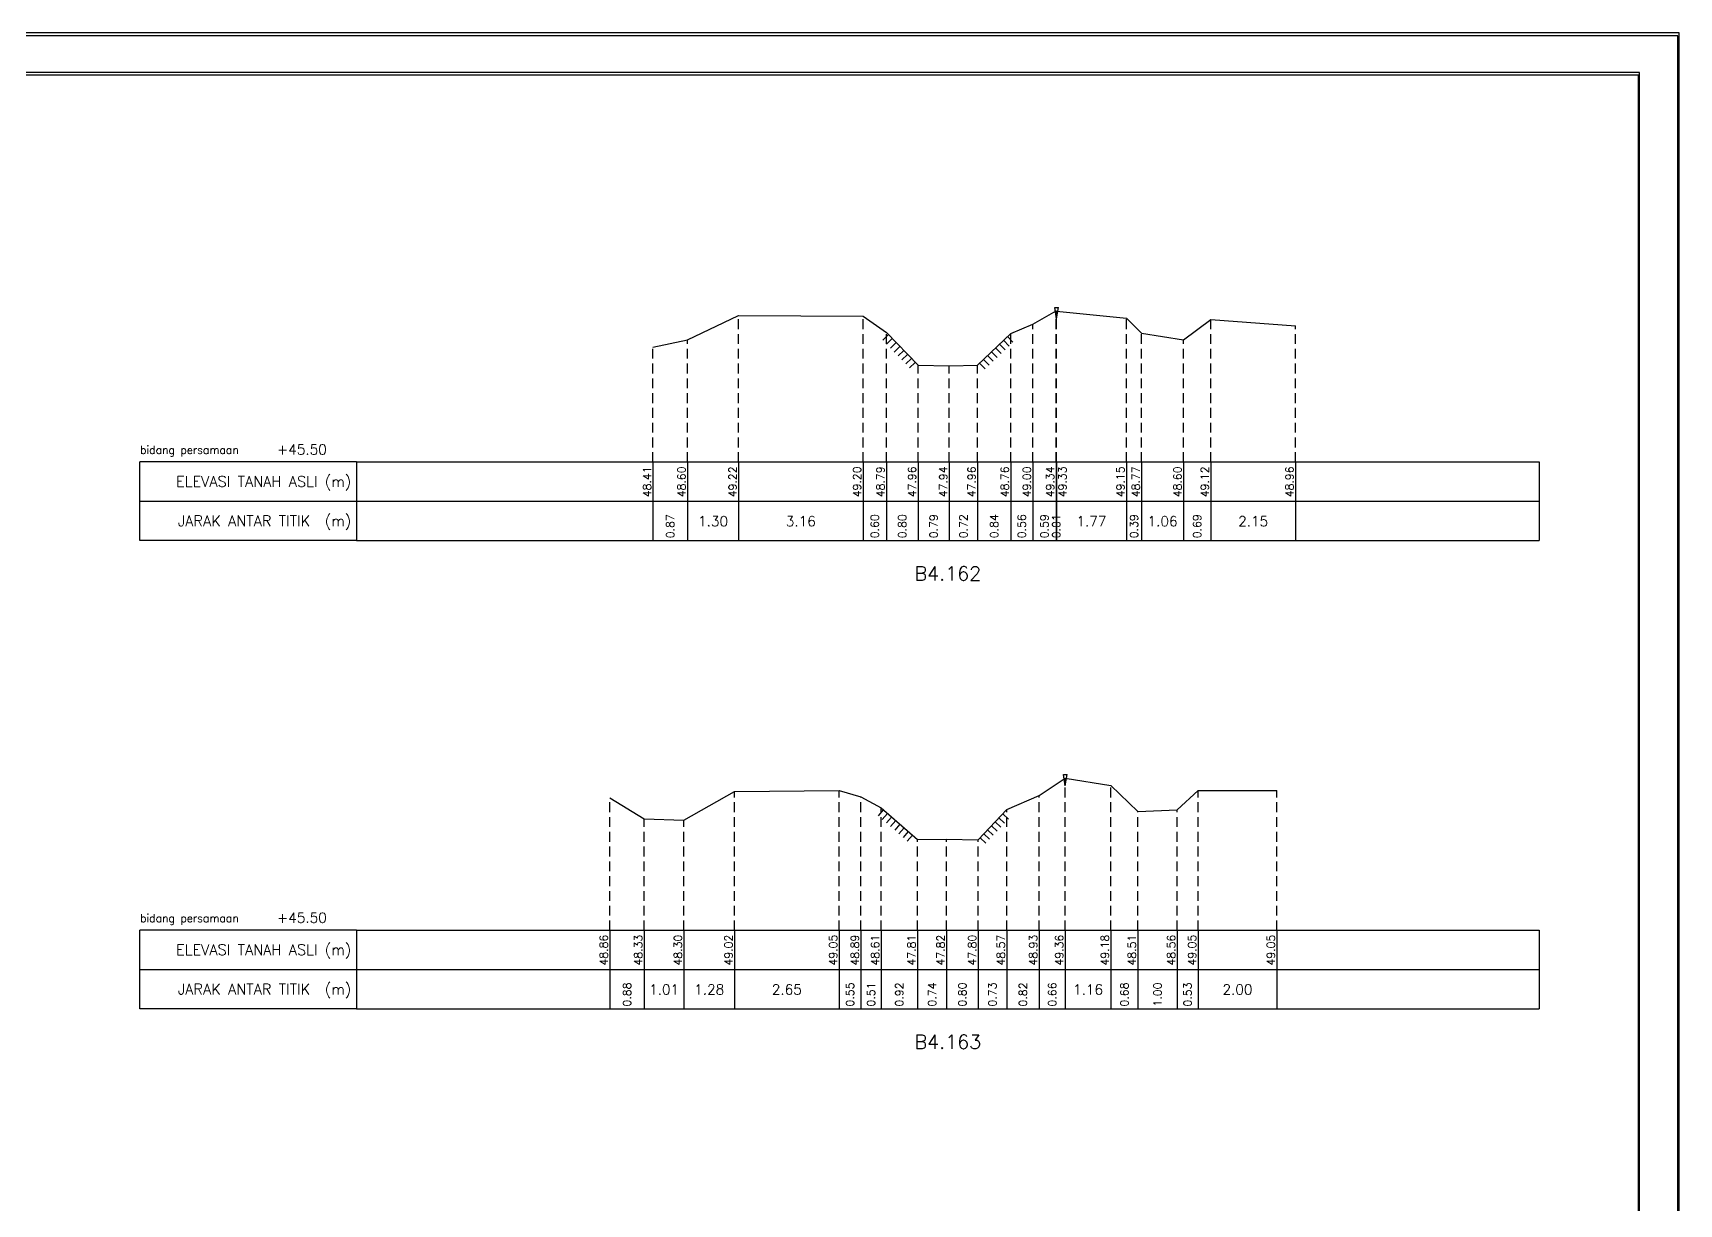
# Model space of a CAD drawing. Header units: inches. Extents: x -11 to 3175, y -842 to -783.
# Drawn here: x 1671.34 to 1713.1, y -812.3 to -782.6 of the extents above; entities that cross this region are included whole.
import ezdxf
from ezdxf.enums import TextEntityAlignment as Align

# ---------------------------------------------------------------- set-up
doc = ezdxf.new("R2010")
doc.units = ezdxf.units.IN
doc.header["$MEASUREMENT"] = 0
doc.linetypes.add('DASHED2', pattern=[0.375, 0.25, -0.125])
doc.layers.add('pelengkap', color=7, linetype='Continuous')
doc.styles.add('L100', font='simplex.shx', dxfattribs={"height": 0.254})
doc.styles.add('L140', font='simplex.shx', dxfattribs={"height": 0.356})
doc.styles.add('L80', font='simplex.shx', dxfattribs={"height": 0.203})
doc.styles.get("Standard").update_dxf_attribs({"font": 'simplex.shx'})

# ---------------------------------------------------------------- blocks, each defined once
blk = doc.blocks.new('kop')
at = {"color": 2}
blk.add_lwpolyline([(-49.29008735655361, -9.987386569675465), (790.6905617838997, -9.987386569675465), (790.6905617838997, 583.2926438577114), (-49.29008735655361, 583.2926438577114)], close=True, dxfattribs=at)
at = {"color": 6}
blk.add_lwpolyline([(0.6493091440684111, 0.0004927304488262507), (780.7026824837753, 0.0004927304488262507), (780.7026824837753, 573.3047645575871), (0.6493091440684111, 573.3047645575871)], close=True, dxfattribs=at)
blk = doc.blocks.new('c100')
at = {"color": 2}
blk.add_lwpolyline([(-5, -1), (79.10000000000002, -1), (79.10000000000002, 58.4), (-5, 58.4)], close=True, dxfattribs=at)
at = {"color": 6}
blk.add_lwpolyline([(0, 0), (78.10000000000002, 0), (78.10000000000002, 57.4), (3.516176065587739e-15, 57.4)], close=True, dxfattribs=at)
blk = doc.blocks.new('das2')
at = {"color": 5, "linetype": 'Continuous'}
for q in [(0, 1), (17.75, 0.9999999999999973)]:
    blk.add_line((2.75, 1), q, dxfattribs=at)
at = {"color": 3, "linetype": 'Continuous'}
for p, q in [((2.75, 1), (2.75, 0)), ((17.75, 0.9999999999999973), (17.75, -2.664535259100376e-15)), ((0, 0.5000000000000004), (17.75, 0.4999999999999973)), ((2.75, 0), (0, 0)), ((2.75, 0), (17.75, -2.664535259100376e-15))]:
    blk.add_line(p, q, dxfattribs=at)
blk.add_lwpolyline([(0, 0), (0, 1)], dxfattribs=at)
blk.add_text('bidang persamaan', height=0.1, dxfattribs=at).set_placement((0.005000000000000004, 1.100000000000001))
at = {"color": 5, "linetype": 'Continuous'}
for s, p in [('ELEVASI TANAH ASLI (m)', (2.683279515513197, 0.6825000000000001)), ('JARAK ANTAR TITIK  (m)', (2.683279515513197, 0.1825000000000001))]:
    blk.add_text(s, height=0.135, dxfattribs=at).set_placement(p, align=Align.RIGHT)
blk = doc.blocks.new('gbrpatok')
at = {"color": 2, "linetype": 'Continuous'}
for p, q in [((-0.0004517254713327645, 0.0009574234873781506), (0.0004517254713327645, 0.0009574234873781506)), ((0, -0.001962284437723838), (-0.0004517254713327645, 0.0009574234873781506)), ((0, -0.001962284437723838), (0.0004517254713327645, 0.0009574234873781506))]:
    blk.add_line(p, q, dxfattribs=at)

msp = doc.modelspace()

# ---------------------------------------------------------------- linework, layer by layer
at = {"color": 2, "linetype": 'Continuous', "lineweight": -3}
for p, q in [((1696.706451410153, -789.9824854125629), (1697.295277532153, -789.643485412563)), ((1697.295277532153, -789.643485412563), (1697.309205921153, -789.656485412563)), ((1697.309205921153, -789.656485412563), (1699.079666031153, -789.835485412563)), ((1687.945744914153, -790.382485412563), (1689.242752672153, -789.769485412563)), ((1689.242752672153, -789.769485412563), (1692.398433171153, -789.784485412563)), ((1692.398433171153, -789.784485412563), (1692.994246244153, -790.200485412563)), ((1696.145171127153, -790.221485412563), (1696.706451410153, -789.9824854125629)), ((1699.079666031153, -789.835485412563), (1699.466883608153, -790.216485412563)), ((1700.527693921153, -790.383485412563), (1701.220164500153, -789.870485412563)), ((1701.220164500153, -789.870485412563), (1703.370905352153, -790.026485412563)), ((1687.070819081153, -790.572485412563), (1687.945744914153, -790.382485412563)), ((1692.994246244153, -790.200485412563), (1693.793567429153, -791.028485412563)), ((1695.305652578153, -791.023485412563), (1696.145171127153, -790.221485412563)), ((1699.466883608153, -790.216485412563), (1700.527693921153, -790.383485412563)), ((1693.793567429153, -791.028485412563), (1694.587201328153, -791.043485412563)), ((1694.587201328153, -791.043485412563), (1695.305652578153, -791.023485412563)), ((1696.867301532198, -801.9356151864018), (1697.528176709198, -801.4986151864018)), ((1697.528176709198, -801.4986151864018), (1698.686995503198, -801.6836151864018)), ((1698.686995503198, -801.6836151864018), (1699.370982450198, -802.3466151864018)), ((1685.972861659198, -801.9966151864018), (1686.850275609198, -802.5286151864018)), ((1687.855798253198, -802.5626151864018), (1689.138906180198, -801.8386151864017)), ((1689.138906180198, -801.8386151864017), (1691.793148462198, -801.8146151864017)), ((1691.793148462198, -801.8146151864017), (1692.345324213198, -801.9736151864017)), ((1692.345324213198, -801.9736151864017), (1692.857710994198, -802.2556151864018)), ((1696.044707801198, -802.2906151864017), (1696.867301532198, -801.9356151864018)), ((1700.368269841198, -802.3006151864017), (1700.899174187198, -801.8146151864017)), ((1700.899174187198, -801.8146151864017), (1702.897591017198, -801.8106151864018)), ((1686.850275609198, -802.5286151864018), (1687.855798253198, -802.5626151864018)), ((1692.857710994198, -802.2556151864018), (1693.780442461198, -803.0526151864018)), ((1695.318777469198, -803.0636151864018), (1696.044707801198, -802.2906151864017)), ((1699.370982450198, -802.3466151864018), (1700.368269841198, -802.3006151864017)), ((1693.780442461198, -803.0526151864018), (1694.519385424198, -803.0436151864018)), ((1694.519385424198, -803.0436151864018), (1695.318777469198, -803.0636151864018))]:
    msp.add_line(p, q, dxfattribs=at)
at = {"color": 1, "linetype": 'DASHED2', "lineweight": -3}
for p, q in [((1697.295277532153, -793.485485412563), (1697.295277532153, -789.643485412563)), ((1697.309205921153, -793.485485412563), (1697.309205921153, -789.656485412563)), ((1689.242752672153, -793.485485412563), (1689.242752672153, -789.769485412563)), ((1692.398433171153, -793.485485412563), (1692.398433171153, -789.784485412563)), ((1696.706451410153, -793.485485412563), (1696.706451410153, -789.9824854125629)), ((1699.079666031153, -793.485485412563), (1699.079666031153, -789.835485412563)), ((1701.220164500153, -793.485485412563), (1701.220164500153, -789.870485412563)), ((1703.370905352153, -793.485485412563), (1703.370905352153, -790.026485412563)), ((1687.945744914153, -793.485485412563), (1687.945744914153, -790.382485412563)), ((1692.994246244153, -793.485485412563), (1692.994246244153, -790.200485412563)), ((1696.145171127153, -793.485485412563), (1696.145171127153, -790.221485412563)), ((1699.466883608153, -793.485485412563), (1699.466883608153, -790.216485412563)), ((1700.527693921153, -793.485485412563), (1700.527693921153, -790.383485412563)), ((1687.070819081153, -793.485485412563), (1687.070819081153, -790.572485412563)), ((1693.793567429153, -793.485485412563), (1693.793567429153, -791.028485412563)), ((1694.587201328153, -793.485485412563), (1694.587201328153, -791.043485412563)), ((1695.305652578153, -793.485485412563), (1695.305652578153, -791.023485412563)), ((1697.528176709198, -805.3606151864018), (1697.528176709198, -801.4986151864018)), ((1698.686995503198, -805.3606151864018), (1698.686995503198, -801.6836151864018)), ((1685.972861659198, -805.3606151864018), (1685.972861659198, -801.9966151864018)), ((1689.138906180198, -805.3606151864018), (1689.138906180198, -801.8386151864017)), ((1691.793148462198, -805.3606151864018), (1691.793148462198, -801.8146151864017)), ((1692.345324213198, -805.3606151864018), (1692.345324213198, -801.9736151864017)), ((1696.867301532198, -805.3606151864018), (1696.867301532198, -801.9356151864018)), ((1700.899174187198, -805.3606151864018), (1700.899174187198, -801.8146151864017)), ((1702.897591017198, -805.3606151864018), (1702.897591017198, -801.8106151864018)), ((1686.850275609198, -805.3606151864018), (1686.850275609198, -802.5286151864018)), ((1687.855798253198, -805.3606151864018), (1687.855798253198, -802.5626151864018)), ((1692.857710994198, -805.3606151864018), (1692.857710994198, -802.2556151864018)), ((1696.044707801198, -805.3606151864018), (1696.044707801198, -802.2906151864017)), ((1699.370982450198, -805.3606151864018), (1699.370982450198, -802.3466151864018)), ((1700.368269841198, -805.3606151864018), (1700.368269841198, -802.3006151864017)), ((1693.780442461198, -805.3606151864018), (1693.780442461198, -803.0526151864018)), ((1694.519385424198, -805.3606151864018), (1694.519385424198, -803.0436151864018)), ((1695.318777469198, -805.3606151864018), (1695.318777469198, -803.0636151864018))]:
    msp.add_line(p, q, dxfattribs=at)
at = {"color": 1, "linetype": 'Continuous', "lineweight": -3}
for p, q in [((1687.070819081153, -793.485485412563), (1687.070819081153, -795.485485412563)), ((1687.945744914153, -793.485485412563), (1687.945744914153, -795.485485412563)), ((1689.242752672153, -793.485485412563), (1689.242752672153, -795.485485412563)), ((1692.398433171153, -793.485485412563), (1692.398433171153, -795.485485412563)), ((1692.994246244153, -793.485485412563), (1692.994246244153, -795.485485412563)), ((1693.793567429153, -793.485485412563), (1693.793567429153, -795.485485412563)), ((1694.587201328153, -793.485485412563), (1694.587201328153, -795.485485412563)), ((1695.305652578153, -793.485485412563), (1695.305652578153, -795.485485412563)), ((1696.145171127153, -793.485485412563), (1696.145171127153, -795.485485412563)), ((1696.706451410153, -793.485485412563), (1696.706451410153, -795.485485412563)), ((1697.295277532153, -793.485485412563), (1697.295277532153, -795.485485412563)), ((1697.309205921153, -793.485485412563), (1697.309205921153, -795.485485412563)), ((1699.079666031153, -793.485485412563), (1699.079666031153, -795.485485412563)), ((1699.466883608153, -793.485485412563), (1699.466883608153, -795.485485412563)), ((1700.527693921153, -793.485485412563), (1700.527693921153, -795.485485412563)), ((1701.220164500153, -793.485485412563), (1701.220164500153, -795.485485412563)), ((1703.370905352153, -793.485485412563), (1703.370905352153, -795.485485412563)), ((1685.972861659198, -805.3606151864018), (1685.972861659198, -807.3606151864018)), ((1686.850275609198, -805.3606151864018), (1686.850275609198, -807.3606151864018)), ((1687.855798253198, -805.3606151864018), (1687.855798253198, -807.3606151864018)), ((1689.138906180198, -805.3606151864018), (1689.138906180198, -807.3606151864018)), ((1691.793148462198, -805.3606151864018), (1691.793148462198, -807.3606151864018)), ((1692.345324213198, -805.3606151864018), (1692.345324213198, -807.3606151864018)), ((1692.857710994198, -805.3606151864018), (1692.857710994198, -807.3606151864018)), ((1693.780442461198, -805.3606151864018), (1693.780442461198, -807.3606151864018)), ((1694.519385424198, -805.3606151864018), (1694.519385424198, -807.3606151864018)), ((1695.318777469198, -805.3606151864018), (1695.318777469198, -807.3606151864018)), ((1696.044707801198, -805.3606151864018), (1696.044707801198, -807.3606151864018)), ((1696.867301532198, -805.3606151864018), (1696.867301532198, -807.3606151864018)), ((1697.528176709198, -805.3606151864018), (1697.528176709198, -807.3606151864018)), ((1698.686995503198, -805.3606151864018), (1698.686995503198, -807.3606151864018)), ((1699.370982450198, -805.3606151864018), (1699.370982450198, -807.3606151864018)), ((1700.368269841198, -805.3606151864018), (1700.368269841198, -807.3606151864018)), ((1700.899174187198, -805.3606151864018), (1700.899174187198, -807.3606151864018)), ((1702.897591017198, -805.3606151864018), (1702.897591017198, -807.3606151864018))]:
    msp.add_line(p, q, dxfattribs=at)
at = {"layer": 'pelengkap', "color": 1, "linetype": 'Continuous', "lineweight": -3}
for p, q in [((1693.042863859321, -790.2508473773325), (1692.898972531407, -790.389754849239)), ((1693.140099089655, -790.3515713068716), (1692.996207761742, -790.4904787787781)), ((1693.23733431999, -790.4522952364107), (1693.093442992077, -790.5912027083172)), ((1695.862423848341, -790.4915965588601), (1696.000576797354, -790.6362124731945)), ((1695.963654988375, -790.3948894945505), (1696.101807937388, -790.5395054088849)), ((1696.064886128409, -790.2981824302409), (1696.203039077423, -790.4427983445753)), ((1693.334569550325, -790.5530191659498), (1693.190678222412, -790.6919266378562)), ((1693.431804780659, -790.6537430954888), (1693.287913452746, -790.7926505673953)), ((1693.529040010994, -790.7544670250279), (1693.385148683081, -790.8933744969344)), ((1693.626275241329, -790.855190954567), (1693.482383913416, -790.9940984264734)), ((1695.457499288204, -790.8784248160986), (1695.595652237218, -791.023040730433)), ((1695.558730428238, -790.781717751789), (1695.696883377252, -790.9263336661234)), ((1695.659961568272, -790.6850106874793), (1695.798114517286, -790.8296266018137)), ((1695.761192708306, -790.5883036231697), (1695.89934565732, -790.7329195375041)), ((1693.723510471664, -790.955914884106), (1693.579619143751, -791.0948223560125)), ((1695.35626814817, -790.9751318804082), (1695.494421097184, -791.1197477947426)), ((1692.910685891018, -802.3013717193434), (1692.779952939756, -802.4527285674025)), ((1693.016635684659, -802.3928847852266), (1692.885902733398, -802.5442416332857)), ((1693.122585478301, -802.4843978511097), (1692.991852527039, -802.6357546991688)), ((1693.228535271942, -802.5759109169929), (1693.09780232068, -802.727267765052)), ((1695.750053200126, -802.6043753319536), (1695.895843630109, -802.7412882624068)), ((1695.845892251443, -802.5023220309652), (1695.991682681427, -802.6392349614183)), ((1695.941731302761, -802.4002687299767), (1696.087521732744, -802.5371816604298)), ((1693.334485065583, -802.6674239828761), (1693.203752114321, -802.8187808309352)), ((1693.440434859224, -802.7589370487593), (1693.309701907963, -802.9102938968184)), ((1693.546384652866, -802.8504501146425), (1693.415651701604, -803.0018069627016)), ((1693.652334446507, -802.9419631805257), (1693.521601495245, -803.0933200285848)), ((1695.366696994856, -803.0125885359075), (1695.51248742484, -803.1495014663607)), ((1695.462536046174, -802.910535234919), (1695.608326476157, -803.0474481653722)), ((1695.558375097491, -802.8084819339306), (1695.704165527475, -802.9453948643837)), ((1695.654214148808, -802.7064286329421), (1695.800004578792, -802.8433415633953))]:
    msp.add_line(p, q, dxfattribs=at)

# ---------------------------------------------------------------- block references
at = {"color": 2, "linetype": 'Continuous', "lineweight": -3}
msp.add_blockref('c100', (1634, -841), dxfattribs=at)
for name, p, xscale, yscale, zscale in [('kop', (1634, -841), 0.1, 0.1, 0.1), ('das2', (1674.05, -795.475), 2, 2, 2), ('das2', (1674.05, -807.35), 2, 2, 2)]:
    msp.add_blockref(name, p, dxfattribs=dict(at, xscale=xscale, yscale=yscale, zscale=zscale))
at = {"color": 1, "linetype": 'Continuous', "lineweight": -3, "xscale": 100, "yscale": 100, "zscale": 100}
for p in [(1697.309205921153, -789.656485412563), (1697.528176709198, -801.4986151864018)]:
    msp.add_blockref('gbrpatok', p, dxfattribs=at)

# ---------------------------------------------------------------- texts
at = {"color": 3, "linetype": 'Continuous', "lineweight": -3, "style": 'L100'}
for s, p in [('+45.50', (1678.165866561296, -793.2904026700543)), ('1.30', (1688.594248793153, -795.110485412563)), ('3.16', (1690.820592921653, -795.110485412563)), ('1.77', (1698.194435976153, -795.110485412563)), ('1.06', (1699.997288764653, -795.110485412563)), ('2.15', (1702.295534926153, -795.110485412563)), ('+45.50', (1678.165866561296, -805.1654026700543)), ('1.01', (1687.353036931197, -806.9856151864018)), ('1.28', (1688.497352216698, -806.9856151864018)), ('2.65', (1690.466027321198, -806.9856151864018)), ('1.16', (1698.107586106198, -806.9856151864018)), ('2.00', (1701.898382602198, -806.9856151864018))]:
    msp.add_text(s, height=0.254, dxfattribs=at).set_placement(p, align=Align.CENTER)
at = {"color": 3, "linetype": 'Continuous', "lineweight": -3, "style": 'L80'}
for s, p in [('48.41', (1687.020624599747, -793.9854557420588)), ('48.60', (1687.895550432747, -793.9854557420588)), ('49.22', (1689.192558190747, -793.9854557420588)), ('49.20', (1692.348238689747, -793.9854557420588)), ('48.79', (1692.944051762747, -793.9854557420588)), ('47.96', (1693.743372947747, -793.9854557420588)), ('47.94', (1694.537006846747, -793.9854557420588)), ('47.96', (1695.255458096747, -793.9854557420588)), ('48.76', (1696.094976645747, -793.9854557420588)), ('49.00', (1696.656256928747, -793.9854557420588)), ('49.34', (1697.245083050747, -793.9854557420588)), ('49.33', (1697.559011439747, -793.9854557420588)), ('49.15', (1699.029471549747, -793.9854557420588)), ('48.77', (1699.416689126747, -793.9854557420588)), ('48.60', (1700.477499439747, -793.9854557420588)), ('49.12', (1701.169970018747, -793.9854557420588)), ('48.96', (1703.320710870747, -793.9854557420588)), ('48.86', (1685.922667177791, -805.8605855158976)), ('48.33', (1686.800081127791, -805.8605855158976)), ('48.30', (1687.805603771791, -805.8605855158976)), ('49.02', (1689.088711698791, -805.8605855158976)), ('49.05', (1691.742953980791, -805.8605855158976)), ('48.89', (1692.295129731791, -805.8605855158976)), ('47.82', (1694.469190942791, -805.8605855158976)), ('47.80', (1695.268582987791, -805.8605855158976)), ('48.57', (1695.994513319791, -805.8605855158976)), ('48.93', (1696.817107050791, -805.8605855158976)), ('49.36', (1697.477982227791, -805.8605855158976)), ('49.18', (1698.636801021791, -805.8605855158976)), ('48.56', (1700.318075359791, -805.8605855158976)), ('49.05', (1700.848979705791, -805.8605855158976)), ('49.05', (1702.847396535791, -805.8605855158976)), ('48.61', (1692.807516512791, -805.8605855158976)), ('47.81', (1693.730247979791, -805.8605855158976)), ('48.51', (1699.320787968791, -805.8605855158976))]:
    msp.add_text(s, height=0.203, rotation=90, dxfattribs=at).set_placement(p, align=Align.CENTER)
for s, p in [('0.87', (1687.508281997653, -795.110485412563)), ('0.60', (1692.696339707653, -795.110485412563)), ('0.80', (1693.393906836653, -795.110485412563)), ('0.79', (1694.190384378653, -795.110485412563)), ('0.72', (1694.946426953153, -795.110485412563)), ('0.84', (1695.725411852653, -795.110485412563)), ('0.56', (1696.425811268653, -795.110485412563)), ('0.59', (1697.000864471153, -795.110485412563)), ('0.01', (1697.302241726653, -795.110485412563)), ('0.39', (1699.273274819653, -795.110485412563)), ('0.69', (1700.873929210653, -795.110485412563)), ('0.88', (1686.411568634197, -806.9856151864018)), ('0.55', (1692.069236337698, -806.9856151864018)), ('0.51', (1692.601517603698, -806.9856151864018)), ('0.92', (1693.319076727698, -806.9856151864018)), ('0.74', (1694.149913942698, -806.9856151864018)), ('0.80', (1694.919081446698, -806.9856151864018)), ('0.73', (1695.681742635198, -806.9856151864018)), ('0.82', (1696.456004666697, -806.9856151864018)), ('0.66', (1697.197739120698, -806.9856151864018)), ('0.68', (1699.028988976698, -806.9856151864018)), ('1.00', (1699.869626145698, -806.9856151864018)), ('0.53', (1700.633722014198, -806.9856151864018))]:
    msp.add_text(s, height=0.203, rotation=90, dxfattribs=at).set_placement(p, align=Align.MIDDLE_CENTER)
at = {"color": 4, "linetype": 'Continuous', "lineweight": -3, "style": 'L140'}
for s, p in [('B4.162', (1694.550123084671, -796.4873845434007)), ('B4.163', (1694.550123084671, -808.3623845434007))]:
    msp.add_text(s, height=0.356, dxfattribs=at).set_placement(p, align=Align.CENTER)

doc.saveas('drawing.dxf')
